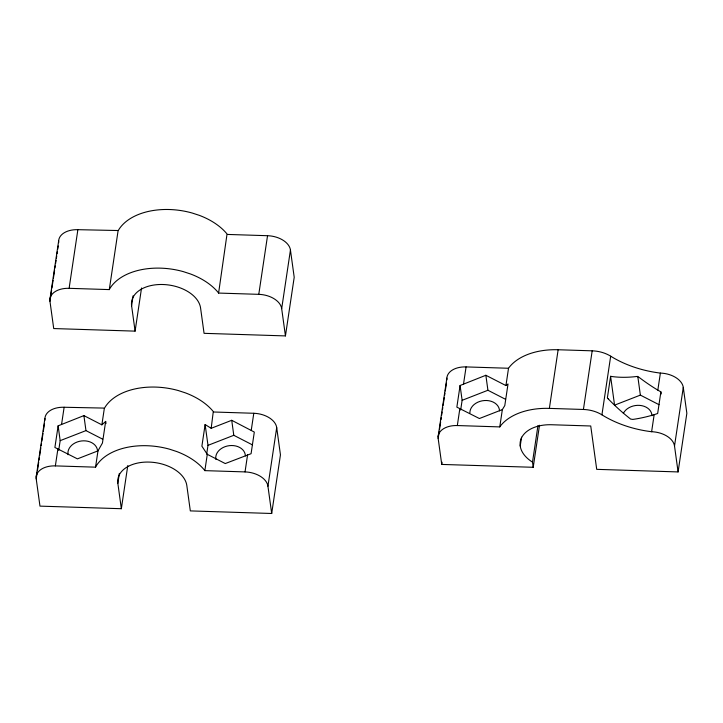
<?xml version="1.0" encoding="UTF-8"?>
<svg xmlns="http://www.w3.org/2000/svg" width="723" height="723" viewBox="0 0 723 723"><rect width="100%" height="100%" fill="white"/><g stroke="black" fill="none" stroke-linecap="round" stroke-linejoin="round"><path stroke-width="1.08" d="M49.896 299.512L58.662 240.876M141.545 287.989L135.093 331.134L53.719 328.558L49.959 301.283L51.613 290.221M51.948 288.007L53.104 280.262M53.439 278.057L54.596 270.312M54.921 268.097L55.255 265.883M55.581 263.669L56.078 260.352M56.412 258.138L56.746 255.924M57.072 253.71L57.406 251.496M57.732 249.29L58.229 245.965M36.15 477.081L44.916 418.445M127.79 465.558L121.347 508.712L39.973 506.127L36.213 478.861L37.207 472.218M37.542 470.004L38.699 462.259M39.024 460.045L39.358 457.84M39.684 455.626L40.84 447.88M41.175 445.666L41.509 443.452M41.835 441.238L42.991 433.493M43.326 431.288L44.483 423.542M49.959 301.283A21.247 13.43 8.5 0 1 69.11 288.323L77.876 229.679L118.256 230.529A60.352 38.147 8.5 0 1 192.146 213.014L199.295 215.346A60.352 38.147 8.5 0 1 227.04 233.981L218.599 293.068L258.78 294.342A21.247 13.43 8.5 0 1 281.681 308.64L285.44 335.915L204.067 333.33L200.569 307.971A34.849 22.024 8.5 0 0 163.009 284.51A34.849 22.024 8.5 0 0 131.604 305.775L135.093 331.134M58.129 425.838L54.894 447.465L77.433 458.87L97.985 450.863L102.44 443.027L105.666 421.401L101.871 424.835L83.904 415.608L58.129 425.838L60.172 440.65L58.717 450.384M36.213 478.861A21.247 13.43 8.5 0 1 55.364 465.892L57.912 448.847M61.582 424.302L64.13 407.257L104.51 408.097A60.352 38.147 8.5 0 1 178.4 390.583L185.549 392.923A60.352 38.147 8.5 0 1 213.294 411.55L211.179 428.305L231.721 420.298L254.315 432.065L251.08 453.701L225.26 463.56L207.284 454.333L201.889 446.181L205.124 424.555L211.179 428.305M69.11 288.323L109.29 289.598L118.057 230.962M55.364 465.892L95.544 467.166L97.985 450.863M101.871 424.835L104.311 408.531M131.604 305.775L133.086 295.824M121.347 508.712L117.849 483.353L119.34 473.393M206.697 453.999L207.989 445.35L205.124 424.555M117.849 483.353A34.849 22.024 8.5 0 1 149.254 462.087A34.849 22.024 8.5 0 1 186.823 485.54L190.321 510.899L271.694 513.484L267.935 486.218A21.247 13.43 8.5 0 0 245.034 471.911L204.853 470.637L207.284 454.333M258.78 294.342L267.537 235.707L227.356 234.433M245.034 471.911L247.573 454.866M251.243 430.321L253.791 413.276L213.61 412.002M281.681 308.64L290.447 250.004A21.247 13.43 8.5 0 0 267.537 235.707M285.44 335.915L294.207 277.28L290.447 250.004M267.935 486.218L276.701 427.582A21.247 13.43 8.5 0 0 253.791 413.276M271.694 513.484L280.452 454.848L276.701 427.582M438.102 436.746L446.868 378.111M539.494 425.26L533.212 467.293L441.735 464.428L438.174 438.518L439.159 431.884M439.494 429.67L440.65 421.925M440.985 419.711L441.31 417.496M441.645 415.282L442.142 411.965M442.467 409.751L442.801 407.546M443.136 405.332L444.293 397.587M444.618 395.373L444.952 393.158M445.278 390.944L446.434 383.199M441.735 464.428L442.069 462.214M460.081 385.504L456.855 407.13L479.394 418.527L502.349 409.589L504.79 405.585L508.025 383.958L505.937 385.576L485.856 375.273L460.081 385.504L462.124 400.316L460.668 410.049M438.174 438.518A21.247 13.43 8.5 0 1 457.325 425.549L459.864 408.504M463.533 383.967L466.082 366.913L508.522 368.26L509.082 367.465A60.352 38.147 8.5 0 1 558.138 349.751L592.182 350.827A25.504 16.114 8.5 0 1 610.682 356.186A84.718 53.538 8.5 0 0 660.379 373.086A21.247 13.43 8.5 0 1 683.28 387.392L686.85 413.294L678.084 471.929L596.71 469.344L590.736 425.992L551.631 424.744A34.849 22.024 8.5 0 0 521.672 437.542A34.849 22.024 8.5 0 0 532.499 462.142L533.212 467.293M457.325 425.549L499.765 426.904L502.349 409.589M505.937 385.576L508.522 368.26M520.226 446.01L521.545 437.162M532.499 462.142L537.957 425.63M499.765 426.904L500.325 426.1A60.352 38.147 8.5 0 1 549.372 408.387L558.138 349.751M678.084 471.929L674.514 446.028A21.247 13.43 8.5 0 0 651.613 431.721A84.718 53.538 8.5 0 1 601.925 414.83A25.504 16.114 8.5 0 0 583.416 409.471L592.182 350.827M601.925 414.83L610.682 356.186M611.522 376.448L610.592 376.303L607.365 397.93L608.179 398.798M651.613 431.721L654.161 414.677L657.659 413.502L660.894 391.875L657.831 390.131A110.004 52.445 42.5 0 1 639.114 377.388L637.008 376.457A100.723 62.241 -30.2 0 1 611.504 376.475M657.831 390.131L660.379 373.086M674.514 446.028L683.28 387.392M109.29 289.598L109.489 289.164A60.352 38.147 8.5 0 1 183.389 271.649L190.529 273.99A60.352 38.147 8.5 0 1 218.283 292.616L218.599 293.068M95.544 467.166L95.743 466.733A60.352 38.147 8.5 0 1 169.634 449.218L176.783 451.559A60.352 38.147 8.5 0 1 204.528 470.185L204.853 470.637M60.172 440.65L85.965 430.61L102.648 439.168M207.989 445.35L233.791 435.3L252.426 444.871M462.124 400.316L487.926 390.266L505.585 399.331M659.015 404.681L640.37 395.11L614.568 405.151L610.592 376.303M549.372 408.387L583.416 409.471M660.894 391.875L661.184 393.99M637.785 376.358L640.37 395.11M485.856 375.273L487.926 390.266M231.721 420.298L233.791 435.3M105.666 421.401L105.974 423.588M83.904 415.608L85.965 430.61M654.161 414.668A110.004 67.98 -30.2 0 1 632.833 419.421L630.637 419.078A100.723 48.016 42.5 0 1 608.16 398.807M469.878 412.923A14.876 11.333 -7.8 0 1 484.455 400.533A14.876 11.333 -7.8 0 1 499.512 410.872M623.362 413.339A14.876 11.333 -7.8 0 1 639.801 405.395A14.876 11.333 -7.8 0 1 651.956 415.716M446.931 379.882A21.247 13.43 8.5 0 1 466.082 366.913M58.726 242.648A21.247 13.43 8.5 0 1 77.876 229.679M44.98 420.217A21.247 13.43 8.5 0 1 64.13 407.257M68.079 454.731A14.876 11.333 -7.8 0 1 81.536 440.958A14.876 11.333 -7.8 0 1 97.551 451.206M215.897 459.43A14.876 11.333 -7.8 0 1 229.354 445.657A14.876 11.333 -7.8 0 1 245.368 455.906"/></g></svg>
